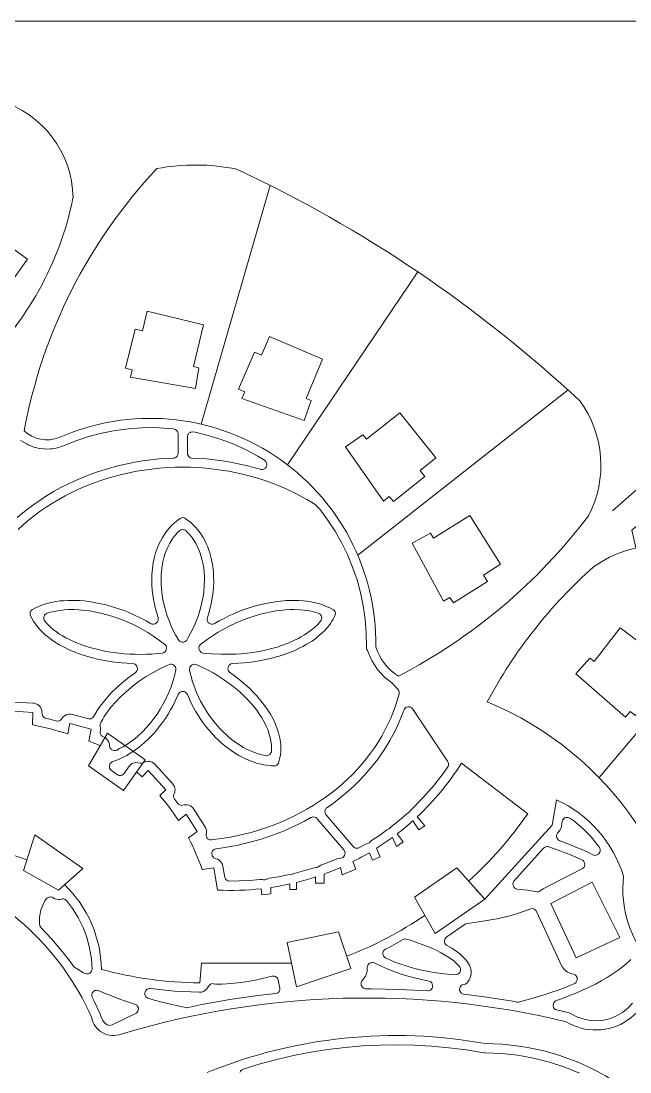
# Model space of a CAD drawing. Header units: inches. Extents: x 36 to 78.3, y 17.3 to 55.9.
# Drawn here: x 49.24 to 63.67, y 30.96 to 55.9 of the extents above; entities that cross this region are included whole.
import ezdxf

# ---------------------------------------------------------------- set-up
doc = ezdxf.new("R2010")
doc.units = ezdxf.units.IN
doc.layers.add('01_ORIGINAL_PLAN', color=7, linetype='CONTINUOUS', lineweight=20)
doc.layers.add('02_CONCEPT_CLOSED_AREAS', color=7, linetype='CONTINUOUS', lineweight=15)

msp = doc.modelspace()

# ---------------------------------------------------------------- linework, layer by layer
at = {"layer": '01_ORIGINAL_PLAN'}
msp.add_line((36.248, 55.9), (71.442, 55.9), dxfattribs=at)
for points in [[(55.143, 52), (53.51, 46.333)], [(63.257, 44.272), (68.329, 48.719), (68.329, 49.231), (68.73, 49.6), (69.33, 49.6), (71.442, 51.512), (71.442, 50.696), (69.711, 49.177), (69.725, 48.651), (69.304, 48.218), (68.761, 48.218), (63.72, 43.82), (63.817, 43.397)], [(55.552, 45.371), (58.647, 49.945)], [(62.206, 47.145), (57.223, 43.22)], [(66.604, 42.276), (62.941, 37.945)], [(49.053, 39.272), (49.062, 39.519), (49.515, 39.492), (49.513, 39.194)], [(50.35, 38.981), (50.396, 39.232), (50.902, 39.093), (50.842, 38.811)], [(51.286, 38.996), (52.178, 38.364), (51.665, 37.64), (50.837, 38.227), (51.286, 38.996)], [(52.249, 38.111), (52.108, 37.96)], [(52.249, 38.111), (52.668, 37.654), (52.525, 37.523)], [(52.968, 36.924), (53.149, 37.079), (53.413, 36.661), (53.207, 36.514)], [(58.528, 36.918), (58.67, 36.704), (58.814, 36.799), (58.632, 37.014)], [(49.567, 36.583), (50.703, 35.787), (50.129, 35.27), (49.295, 35.742), (49.567, 36.583)], [(58.043, 36.524), (58.141, 36.305), (58.295, 36.419), (58.155, 36.608)], [(57.496, 36.162), (57.572, 35.985), (57.754, 36.063), (57.668, 36.267)], [(56.812, 35.811), (56.853, 35.634), (57.179, 35.773), (57.105, 35.949)], [(53.805, 35.806), (53.533, 35.759)], [(53.805, 35.806), (53.805, 35.806)], [(58.564, 35.106), (59.058, 34.241), (60.235, 35.059), (59.57, 35.799), (58.564, 35.106)], [(55.61, 35.419), (55.608, 35.288), (55.771, 35.288), (55.771, 35.457)], [(56.221, 35.586), (56.221, 35.439), (56.423, 35.439), (56.423, 35.655)], [(54.929, 35.306), (54.944, 35.165), (55.16, 35.189), (55.16, 35.336)], [(53.515, 33.54), (53.473, 33.07)], [(53.515, 33.54), (55.65, 33.54)]]:
    msp.add_lwpolyline(points, dxfattribs=at)
for points in [[(48.804, 49.422), (49.389, 50.246), (48.277, 51.045), (47.995, 50.654), (47.85, 50.758), (47.292, 49.982), (47.421, 49.889), (47.319, 49.747), (48.648, 48.921), (48.911, 49.345)], [(53.327, 47.704), (53.561, 48.687), (52.231, 49.012), (52.116, 48.544), (51.942, 48.586), (51.715, 47.658), (51.87, 47.62), (51.829, 47.45), (53.37, 47.181), (53.455, 47.672)], [(55.995, 46.944), (56.387, 47.876), (55.128, 48.415), (54.938, 47.972), (54.774, 48.042), (54.397, 47.164), (54.544, 47.101), (54.475, 46.94), (55.951, 46.422), (56.116, 46.892)], [(57.426, 45.973), (58.218, 46.601), (59.075, 45.534), (58.699, 45.232), (58.811, 45.092), (58.066, 44.493), (57.966, 44.618), (57.83, 44.508), (56.934, 45.791), (57.343, 46.076)], [(59.019, 43.63), (59.878, 44.165), (60.608, 43.006), (60.2, 42.749), (60.296, 42.598), (59.487, 42.088), (59.402, 42.222), (59.254, 42.129), (58.511, 43.505), (58.949, 43.742)], [(62.827, 40.702), (63.445, 41.502), (64.534, 40.672), (64.241, 40.288), (64.384, 40.18), (63.804, 39.42), (63.677, 39.516), (63.571, 39.377), (62.394, 40.407), (62.722, 40.782)], [(61.796, 34.957), (62.78, 35.461), (63.435, 34.152), (62.399, 33.663)], [(55.549, 34.034), (56.763, 34.283), (57.058, 33.412), (55.766, 32.976)]]:
    msp.add_lwpolyline(points, close=True, dxfattribs=at)
for points in [[(50.14, 46.014, -0.546754), (57.65, 41.045, 0.171391), (58.184, 40.351, 0.171391)], [(60.29, 39.74, -0.089338), (62.813, 42.944, -0.322066), (66.051, 42.944, -0.030946), (69.111, 38.833, -0.044664), (70.78, 33.554, -0.301674), (68.967, 31.144, -0.082145), (65.591, 31.078)], [(60.29, 39.74, -0.300089), (65.18, 32.538)], [(59.849, 35.488, 0.057164), (61.253, 37.088), (59.681, 38.289, -0.064319), (58.632, 37.014, -0.064319)], [(45.692, 38.109, 0.060935), (47.109, 35.956, -0.206423), (49.375, 35.99)], [(59.998, 35.322), (60.235, 35.059), (61.831, 36.816), (61.933, 37.418, -0.214593), (63.522, 35.602, 0.212382), (64.188, 33.517, -0.642649), (62.166, 32.15, 0.132984), (51.615, 31.858, -0.471407), (50.913, 32.245)], [(58.528, 36.918, -0.018836), (58.155, 36.608, -0.018836)], [(58.043, 36.524, -0.017658), (57.668, 36.267, -0.017658)], [(57.496, 36.162, -0.017305), (57.105, 35.949, -0.017305)], [(54.929, 35.306, -0.040089), (53.897, 35.276), (53.805, 35.806)], [(56.812, 35.811, -0.016254), (56.423, 35.655, -0.016254)], [(56.221, 35.586, -0.018166), (55.771, 35.457, -0.018166)], [(50.274, 35.4, -0.198705), (51.143, 33.392, 0.063223), (53.473, 33.07)], [(55.61, 35.419, -0.017778), (55.16, 35.336, -0.017778)], [(56.959, 33.703, 0.056142), (58.811, 34.673)], [(53.65, 30.945, -0.14301), (60.243, 31.63, -0.286424), (65.36, 28.431), (66.481, 23.89, -0.272091), (64.9, 18.954), (63.661, 17.533)]]:
    msp.add_lwpolyline(points, format="xyb", dxfattribs=at)
for centre, radius, start, end in [((48.026, 51.672), 2.444, 0.7167, 73.3418), ((61.436, 43.951), 12.326, 136.7478, 169.6154), ((53.373, 47.535), 4.948, 78.6004, 100.6499), ((40.939, 23.771), 31.601, 47.0054, 64.8874), ((43.034, 53.196), 7.583, 313.0815, 348.6437), ((60.387, 45.356), 2.599, 332.6099, 36.0186), ((49.852, 46.755), 0.794, 227.0981, 291.2465), ((51.961, 52.291), 13.465, 297.5281, 322.8549), ((47.898, 31.093), 8.26, 72.7279, 78.7214), ((47.898, 31.093), 8.26, 67.0855, 69.118), ((48.363, 33.974), 5.47, 46.7825, 48.644), ((48.363, 33.974), 5.47, 32.6388, 40.4465), ((48.363, 33.974), 5.47, 19.0436, 27.6609), ((44.996, 29.643), 6.464, 23.734, 72.5429)]:
    msp.add_arc(centre, radius, start, end, dxfattribs=at)
at = {"layer": '02_CONCEPT_CLOSED_AREAS'}
for points in [[(49.228, 45.943), (49.258, 45.932), (49.383, 45.856), (49.41, 45.842), (49.512, 45.8), (49.541, 45.79), (49.647, 45.762), (49.677, 45.756), (49.786, 45.743), (49.816, 45.742), (49.927, 45.744), (49.957, 45.746), (50.067, 45.764), (50.097, 45.771), (50.205, 45.804), (50.535, 45.937), (50.843, 46.039), (51.154, 46.121), (51.468, 46.183), (51.785, 46.225), (52.095, 46.247), (52.413, 46.25), (52.73, 46.233), (52.855, 46.219), (52.87, 46.216), (52.9, 46.204), (52.925, 46.185), (52.944, 46.16), (52.957, 46.131), (52.961, 46.1), (52.96, 45.631), (52.952, 45.602), (52.937, 45.575), (52.916, 45.553), (52.89, 45.537), (52.861, 45.528), (52.846, 45.527), (52.689, 45.52), (52.503, 45.506), (52.313, 45.486), (52.125, 45.461), (51.936, 45.43), (51.751, 45.393), (51.566, 45.351), (51.387, 45.305), (51.208, 45.252), (51.03, 45.194), (50.854, 45.131), (50.678, 45.061), (50.512, 44.989), (50.346, 44.911), (50.183, 44.827), (50.022, 44.739), (49.866, 44.646), (49.711, 44.547), (49.562, 44.444), (49.419, 44.338), (49.281, 44.229), (49.146, 44.114)], [(49.167, 43.836), (49.292, 43.95), (49.418, 44.057), (49.555, 44.166), (49.693, 44.268), (49.832, 44.363), (49.982, 44.459), (50.132, 44.548), (50.285, 44.633), (50.443, 44.713), (50.6, 44.787), (50.766, 44.859), (50.933, 44.925), (51.102, 44.986), (51.273, 45.042), (51.443, 45.092), (51.622, 45.138), (51.799, 45.178), (51.975, 45.213), (52.159, 45.243), (52.34, 45.268), (52.519, 45.286), (52.705, 45.3), (52.889, 45.308), (53.069, 45.311), (53.253, 45.308), (53.436, 45.3), (53.619, 45.287), (53.805, 45.267), (53.986, 45.243), (54.163, 45.214), (54.342, 45.178), (54.519, 45.138), (54.698, 45.092), (54.872, 45.041), (55.043, 44.985), (55.212, 44.924), (55.375, 44.859), (55.538, 44.789), (55.702, 44.711), (55.856, 44.633), (56.01, 44.548), (56.163, 44.457), (56.22, 44.421), (56.246, 44.397), (56.318, 44.312), (56.504, 44.063), (56.682, 43.791), (56.835, 43.521), (56.975, 43.236), (57.1, 42.935), (57.203, 42.634), (57.286, 42.334), (57.352, 42.02), (57.398, 41.701), (57.424, 41.379), (57.432, 41.021), (57.438, 40.988), (57.448, 40.96), (57.535, 40.754), (57.553, 40.721), (57.673, 40.534), (57.695, 40.504), (57.858, 40.327), (58.029, 40.193), (58.17, 40.045), (58.188, 40.02), (58.195, 40.006), (58.202, 39.977), (58.203, 39.961), (58.199, 39.931), (58.162, 39.796), (58.115, 39.647), (58.062, 39.499), (58.002, 39.353), (57.937, 39.209), (57.866, 39.066), (57.789, 38.926), (57.706, 38.788), (57.617, 38.653), (57.523, 38.52), (57.424, 38.39), (57.319, 38.263), (57.209, 38.139), (57.094, 38.018), (56.977, 37.904), (56.853, 37.79), (56.724, 37.68), (56.59, 37.574), (56.452, 37.472), (56.309, 37.374), (56.163, 37.281), (56.013, 37.191), (55.859, 37.106), (55.702, 37.026), (55.542, 36.95), (55.379, 36.88), (55.212, 36.814), (55.04, 36.751), (54.869, 36.696), (54.695, 36.645), (54.519, 36.599), (54.342, 36.559), (54.163, 36.524), (53.986, 36.495), (53.757, 36.465), (53.741, 36.465), (53.71, 36.47), (53.68, 36.483), (53.668, 36.493), (53.646, 36.516), (53.631, 36.545), (53.627, 36.56), (53.625, 36.592), (53.631, 36.63), (53.633, 36.675), (53.626, 36.718), (53.61, 36.76), (53.322, 37.215), (53.294, 37.245), (53.274, 37.26), (53.252, 37.273), (53.214, 37.289), (53.174, 37.297), (53.149, 37.299), (53.104, 37.294), (53.073, 37.286), (53.043, 37.285), (53.028, 37.287), (52.999, 37.296), (52.974, 37.313), (52.963, 37.323), (52.879, 37.433), (52.863, 37.462), (52.858, 37.477), (52.854, 37.51), (52.856, 37.526), (52.86, 37.542), (52.882, 37.601), (52.886, 37.626), (52.888, 37.666), (52.885, 37.687), (52.875, 37.729), (52.856, 37.768), (52.83, 37.802), (52.412, 38.259), (52.38, 38.288), (52.343, 38.31), (52.301, 38.325), (52.261, 38.33), (52.24, 38.331), (52.198, 38.325), (52.177, 38.319), (52.124, 38.293), (52.093, 38.285), (52.061, 38.286), (52.006, 38.298), (51.962, 38.3), (51.92, 38.293), (51.881, 38.279), (51.864, 38.276), (51.811, 38.224), (51.672, 38.032), (51.661, 38.022), (51.634, 38.005), (51.604, 37.996), (51.573, 37.994), (51.557, 37.997), (51.528, 38.008), (51.383, 38.11), (51.371, 38.119), (51.351, 38.143), (51.338, 38.171), (51.332, 38.201), (51.335, 38.232), (51.345, 38.261), (51.362, 38.287), (51.373, 38.298), (51.399, 38.315), (51.546, 38.374), (51.613, 38.404), (51.727, 38.462), (51.754, 38.469), (51.774, 38.489), (51.924, 38.587), (52.043, 38.674), (52.158, 38.77), (52.268, 38.873), (52.399, 39.01), (52.475, 39.1), (52.57, 39.222), (52.66, 39.349), (52.724, 39.449), (52.785, 39.553), (52.841, 39.658), (52.91, 39.801), (52.959, 39.915), (52.975, 39.943), (52.997, 39.965), (53.01, 39.974), (53.039, 39.986), (53.071, 39.99), (53.102, 39.986), (53.117, 39.981), (53.144, 39.965), (53.167, 39.942), (53.182, 39.915), (53.231, 39.802), (53.282, 39.695), (53.376, 39.519), (53.418, 39.45), (53.481, 39.35), (53.549, 39.253), (53.619, 39.16), (53.742, 39.012), (53.847, 38.899), (53.901, 38.846), (53.983, 38.77), (54.099, 38.674), (54.187, 38.608), (54.248, 38.565), (54.339, 38.507), (54.403, 38.47), (54.496, 38.42), (54.562, 38.388), (54.658, 38.347), (54.724, 38.323), (54.824, 38.29), (54.893, 38.271), (54.993, 38.249), (55.064, 38.237), (55.165, 38.226), (55.236, 38.222), (55.267, 38.225), (55.299, 38.24), (55.327, 38.264), (55.341, 38.289), (55.361, 38.355), (55.376, 38.418), (55.386, 38.48), (55.395, 38.569), (55.397, 38.634), (55.394, 38.727), (55.388, 38.79), (55.374, 38.881), (55.343, 39.01), (55.314, 39.102), (55.29, 39.166), (55.264, 39.229), (55.221, 39.321), (55.153, 39.446), (55.076, 39.568), (54.99, 39.689), (54.895, 39.808), (54.818, 39.895), (54.737, 39.981), (54.651, 40.066), (54.562, 40.148), (54.401, 40.282), (54.301, 40.358), (54.183, 40.443), (54.163, 40.467), (54.15, 40.496), (54.144, 40.527), (54.145, 40.542), (54.151, 40.573), (54.166, 40.601), (54.187, 40.624), (54.214, 40.641), (54.244, 40.65), (54.39, 40.659), (54.524, 40.669), (54.746, 40.695), (54.876, 40.716), (55.003, 40.74), (55.211, 40.788), (55.409, 40.845), (55.563, 40.897), (55.711, 40.956), (55.849, 41.02), (55.918, 41.055), (56.014, 41.108), (56.138, 41.186), (56.223, 41.246), (56.277, 41.289), (56.38, 41.379), (56.429, 41.427), (56.493, 41.498), (56.534, 41.549), (56.572, 41.6), (56.607, 41.654), (56.639, 41.708), (56.668, 41.766), (56.686, 41.81), (56.69, 41.846), (56.683, 41.876), (56.677, 41.889), (56.664, 41.908), (56.642, 41.928), (56.574, 41.966), (56.482, 42.008), (56.387, 42.044), (56.289, 42.075), (56.219, 42.093), (56.115, 42.115), (56.01, 42.131), (55.936, 42.14), (55.827, 42.148), (55.75, 42.151), (55.637, 42.151), (55.521, 42.146), (55.327, 42.127), (55.167, 42.103), (54.967, 42.062), (54.766, 42.009), (54.645, 41.971), (54.525, 41.93), (54.405, 41.884), (54.286, 41.834), (54.167, 41.78), (54.051, 41.723), (53.935, 41.662), (53.817, 41.595), (53.787, 41.587), (53.757, 41.586), (53.727, 41.593), (53.7, 41.608), (53.678, 41.629), (53.661, 41.654), (53.652, 41.683), (53.65, 41.714), (53.656, 41.744), (53.694, 41.867), (53.724, 41.98), (53.742, 42.058), (53.764, 42.17), (53.776, 42.247), (53.791, 42.359), (53.8, 42.471), (53.805, 42.581), (53.804, 42.728), (53.8, 42.8), (53.791, 42.905), (53.77, 43.045), (53.741, 43.181), (53.714, 43.278), (53.692, 43.344), (53.657, 43.436), (53.63, 43.497), (53.6, 43.559), (53.554, 43.643), (53.481, 43.755), (53.423, 43.83), (53.379, 43.882), (53.312, 43.95), (53.262, 43.996), (53.188, 44.056), (53.132, 44.096), (53.103, 44.11), (53.067, 44.114), (53.038, 44.11), (53.01, 44.096), (52.954, 44.056), (52.877, 43.994), (52.808, 43.929), (52.762, 43.88), (52.7, 43.807), (52.659, 43.753), (52.588, 43.643), (52.541, 43.559), (52.512, 43.498), (52.473, 43.408), (52.449, 43.343), (52.428, 43.278), (52.401, 43.182), (52.371, 43.044), (52.351, 42.905), (52.339, 42.763), (52.336, 42.691), (52.336, 42.583), (52.339, 42.508), (52.347, 42.396), (52.36, 42.284), (52.377, 42.171), (52.399, 42.058), (52.417, 41.981), (52.447, 41.867), (52.485, 41.744), (52.491, 41.714), (52.49, 41.683), (52.486, 41.669), (52.473, 41.641), (52.453, 41.618), (52.428, 41.6), (52.414, 41.593), (52.385, 41.586), (52.354, 41.587), (52.325, 41.595), (52.207, 41.661), (52.092, 41.722), (51.895, 41.817), (51.776, 41.868), (51.657, 41.915), (51.455, 41.985), (51.255, 42.042), (51.093, 42.08), (50.895, 42.116), (50.736, 42.136), (50.621, 42.146), (50.542, 42.15), (50.43, 42.151), (50.353, 42.15), (50.243, 42.143), (50.168, 42.136), (50.063, 42.121), (49.992, 42.108), (49.889, 42.085), (49.82, 42.065), (49.724, 42.033), (49.658, 42.007), (49.568, 41.966), (49.507, 41.933), (49.482, 41.914), (49.461, 41.883), (49.454, 41.861), (49.452, 41.846), (49.455, 41.81), (49.473, 41.767), (49.501, 41.711), (49.535, 41.653), (49.587, 41.576), (49.628, 41.523), (49.692, 41.449), (49.76, 41.38), (49.811, 41.333), (49.863, 41.289), (49.945, 41.227), (50.004, 41.185), (50.096, 41.127), (50.159, 41.09), (50.256, 41.038), (50.396, 40.972), (50.578, 40.898), (50.731, 40.845), (50.93, 40.788), (51.054, 40.758), (51.18, 40.732), (51.396, 40.695), (51.617, 40.669), (51.751, 40.659), (51.898, 40.65), (51.913, 40.647), (51.942, 40.633), (51.966, 40.613), (51.984, 40.587), (51.994, 40.558), (51.997, 40.527), (51.995, 40.511), (51.986, 40.481), (51.969, 40.455), (51.946, 40.434), (51.773, 40.307), (51.643, 40.202), (51.491, 40.066), (51.377, 39.952), (51.247, 39.808), (51.151, 39.688), (51.107, 39.628), (51.046, 39.538), (50.954, 39.386), (50.931, 39.363), (50.904, 39.347), (50.889, 39.342), (50.873, 39.339), (50.841, 39.339), (50.454, 39.444), (50.412, 39.451), (50.369, 39.45), (50.327, 39.441), (50.304, 39.432), (50.27, 39.412), (50.237, 39.384), (50.188, 39.321), (50.164, 39.301), (50.149, 39.294), (50.119, 39.286), (50.103, 39.285), (50.072, 39.289), (49.827, 39.351), (49.811, 39.356), (49.783, 39.371), (49.76, 39.393), (49.744, 39.421), (49.736, 39.452), (49.734, 39.513), (49.731, 39.535), (49.718, 39.577), (49.696, 39.616), (49.668, 39.65), (49.633, 39.677), (49.59, 39.698), (49.55, 39.709), (49.528, 39.711), (49.075, 39.738)], [(63.736, 32.591), (63.627, 32.474), (63.499, 32.372), (63.359, 32.29), (63.21, 32.229), (63.056, 32.191), (62.899, 32.175), (62.741, 32.181), (62.585, 32.21), (62.434, 32.261), (62.266, 32.345), (62.232, 32.359), (61.931, 32.429), (61.904, 32.443), (61.881, 32.464), (61.864, 32.49), (61.854, 32.519), (61.852, 32.55), (61.858, 32.58), (61.872, 32.608), (61.882, 32.62), (61.905, 32.641), (61.932, 32.655), (62.049, 32.696), (62.225, 32.762), (62.39, 32.828), (62.551, 32.898), (62.71, 32.972), (62.855, 33.045), (62.994, 33.12), (63.132, 33.2), (63.255, 33.278), (63.373, 33.359), (63.487, 33.445), (63.586, 33.527), (63.672, 33.605), (63.699, 33.624)], [(54.425, 30.943), (54.438, 30.973), (54.447, 30.986), (54.471, 31.009), (54.501, 31.023), (54.906, 31.149), (55.3, 31.255), (55.701, 31.347), (56.109, 31.427), (56.514, 31.491), (56.922, 31.54), (57.331, 31.576), (57.738, 31.596), (58.149, 31.602), (58.56, 31.594), (58.971, 31.571), (59.382, 31.534), (59.792, 31.481), (60.207, 31.413), (60.235, 31.41), (60.637, 31.396), (61.013, 31.355), (61.391, 31.287), (61.769, 31.192), (62.13, 31.073), (62.481, 30.93)]]:
    msp.add_lwpolyline(points, dxfattribs=at)
for points in [[(53.28, 45.528), (53.251, 45.537), (53.238, 45.544), (53.214, 45.564), (53.196, 45.588), (53.185, 45.616), (53.181, 45.647), (53.181, 46.029), (53.185, 46.061), (53.19, 46.076), (53.198, 46.091), (53.218, 46.116), (53.244, 46.135), (53.258, 46.142), (53.274, 46.146), (53.306, 46.149), (53.366, 46.139), (53.675, 46.064), (53.98, 45.969), (54.279, 45.855), (54.572, 45.721), (54.851, 45.573), (55.009, 45.476), (55.022, 45.466), (55.043, 45.444), (55.058, 45.416), (55.065, 45.386), (55.065, 45.355), (55.061, 45.339), (55.048, 45.311), (55.029, 45.286), (55.017, 45.276), (54.989, 45.261), (54.974, 45.257), (54.943, 45.253), (54.928, 45.255), (54.754, 45.305), (54.572, 45.352), (54.388, 45.394), (54.202, 45.43), (54.016, 45.461), (53.827, 45.486), (53.638, 45.506), (53.452, 45.52)], [(53.165, 41.205), (53.155, 41.193), (53.13, 41.175), (53.116, 41.168), (53.086, 41.16), (53.055, 41.16), (53.025, 41.168), (53.012, 41.175), (52.987, 41.193), (52.968, 41.217), (52.901, 41.335), (52.848, 41.437), (52.8, 41.541), (52.755, 41.647), (52.703, 41.786), (52.669, 41.894), (52.631, 42.034), (52.601, 42.173), (52.583, 42.279), (52.566, 42.418), (52.557, 42.554), (52.556, 42.654), (52.559, 42.753), (52.566, 42.85), (52.582, 42.974), (52.6, 43.068), (52.622, 43.157), (52.648, 43.243), (52.678, 43.327), (52.723, 43.431), (52.764, 43.509), (52.822, 43.602), (52.871, 43.669), (52.943, 43.752), (53, 43.808), (53.027, 43.822), (53.041, 43.827), (53.071, 43.831), (53.101, 43.827), (53.115, 43.822), (53.141, 43.808), (53.179, 43.772), (53.235, 43.712), (53.287, 43.647), (53.335, 43.579), (53.379, 43.507), (53.429, 43.407), (53.454, 43.352), (53.485, 43.27), (53.512, 43.184), (53.535, 43.096), (53.554, 43.005), (53.568, 42.912), (53.578, 42.816), (53.584, 42.718), (53.586, 42.619), (53.583, 42.52), (53.568, 42.347), (53.553, 42.243), (53.534, 42.14), (53.492, 41.963), (53.461, 41.857), (53.426, 41.753), (53.357, 41.576), (53.31, 41.472), (53.259, 41.369), (53.203, 41.267)], [(49.794, 41.669), (49.786, 41.683), (49.777, 41.713), (49.776, 41.744), (49.778, 41.759), (49.783, 41.774), (49.797, 41.802), (49.807, 41.814), (49.831, 41.834), (49.86, 41.847), (49.972, 41.879), (50.065, 41.898), (50.16, 41.913), (50.259, 41.924), (50.362, 41.93), (50.499, 41.931), (50.607, 41.926), (50.75, 41.913), (50.862, 41.899), (51.01, 41.873), (51.124, 41.848), (51.274, 41.809), (51.388, 41.775), (51.504, 41.736), (51.617, 41.694), (51.767, 41.633), (51.879, 41.582), (51.992, 41.527), (52.102, 41.468), (52.246, 41.385), (52.385, 41.296), (52.522, 41.201), (52.64, 41.111), (52.662, 41.088), (52.677, 41.061), (52.685, 41.031), (52.686, 41.015), (52.681, 40.984), (52.669, 40.955), (52.649, 40.931), (52.624, 40.912), (52.595, 40.9), (52.471, 40.887), (52.338, 40.877), (52.205, 40.871), (52.071, 40.869), (51.94, 40.87), (51.81, 40.875), (51.681, 40.884), (51.553, 40.897), (51.427, 40.913), (51.304, 40.932), (51.183, 40.955), (51.063, 40.982), (50.871, 41.032), (50.762, 41.066), (50.655, 41.104), (50.484, 41.173), (50.389, 41.218), (50.297, 41.265), (50.21, 41.315), (50.153, 41.351), (50.076, 41.404), (50.002, 41.46), (49.935, 41.518), (49.891, 41.56), (49.834, 41.619)], [(53.547, 40.9), (53.517, 40.912), (53.504, 40.92), (53.482, 40.942), (53.473, 40.955), (53.46, 40.984), (53.456, 41.015), (53.456, 41.031), (53.464, 41.061), (53.479, 41.088), (53.501, 41.111), (53.653, 41.225), (53.79, 41.318), (53.897, 41.386), (54.041, 41.469), (54.188, 41.546), (54.336, 41.616), (54.486, 41.679), (54.638, 41.736), (54.79, 41.786), (54.904, 41.819), (55.019, 41.848), (55.168, 41.88), (55.279, 41.899), (55.391, 41.913), (55.5, 41.924), (55.607, 41.93), (55.712, 41.931), (55.847, 41.926), (55.949, 41.917), (56.075, 41.899), (56.169, 41.879), (56.282, 41.847), (56.31, 41.834), (56.334, 41.814), (56.344, 41.802), (56.359, 41.774), (56.366, 41.744), (56.364, 41.713), (56.355, 41.683), (56.339, 41.656), (56.271, 41.58), (56.207, 41.518), (56.117, 41.442), (56.04, 41.386), (55.959, 41.332), (55.875, 41.282), (55.814, 41.249), (55.721, 41.202), (55.623, 41.158), (55.521, 41.117), (55.415, 41.079), (55.307, 41.043), (55.117, 40.991), (54.999, 40.964), (54.88, 40.94), (54.672, 40.907), (54.461, 40.884), (54.332, 40.875), (54.202, 40.87), (53.982, 40.87), (53.759, 40.88), (53.627, 40.891)], [(51.111, 39.167), (51.112, 39.202), (51.117, 39.218), (51.132, 39.252), (51.178, 39.334), (51.212, 39.391), (51.267, 39.474), (51.37, 39.612), (51.485, 39.746), (51.588, 39.854), (51.726, 39.983), (51.846, 40.085), (51.94, 40.158), (52.037, 40.229), (52.208, 40.343), (52.389, 40.45), (52.579, 40.549), (52.736, 40.623), (52.772, 40.634), (52.803, 40.635), (52.833, 40.627), (52.86, 40.613), (52.883, 40.592), (52.899, 40.566), (52.905, 40.551), (52.91, 40.521), (52.91, 40.505), (52.884, 40.389), (52.844, 40.245), (52.796, 40.102), (52.741, 39.962), (52.679, 39.826), (52.61, 39.692), (52.537, 39.566), (52.477, 39.472), (52.394, 39.353), (52.305, 39.24), (52.212, 39.132), (52.114, 39.03), (52.012, 38.935), (51.932, 38.868), (51.826, 38.787), (51.744, 38.73), (51.66, 38.678), (51.575, 38.631), (51.505, 38.596), (51.474, 38.587), (51.443, 38.585), (51.412, 38.592), (51.384, 38.607), (51.372, 38.617), (51.352, 38.642), (51.344, 38.656), (51.335, 38.686), (51.331, 38.74), (51.326, 38.761), (51.31, 38.802), (51.286, 38.839), (51.255, 38.871), (51.237, 38.884), (51.161, 38.925), (51.14, 38.946), (51.124, 38.971), (51.119, 38.985), (51.114, 39.015), (51.122, 39.092), (51.121, 39.114)], [(53.232, 40.505), (53.232, 40.521), (53.237, 40.551), (53.242, 40.566), (53.259, 40.592), (53.281, 40.613), (53.309, 40.627), (53.339, 40.635), (53.354, 40.635), (53.385, 40.631), (53.406, 40.623), (53.524, 40.568), (53.641, 40.51), (53.789, 40.43), (53.898, 40.365), (54.037, 40.275), (54.17, 40.181), (54.295, 40.085), (54.415, 39.984), (54.526, 39.88), (54.63, 39.774), (54.703, 39.693), (54.771, 39.612), (54.835, 39.529), (54.894, 39.445), (54.947, 39.361), (55.009, 39.252), (55.051, 39.167), (55.086, 39.084), (55.116, 39.002), (55.146, 38.896), (55.162, 38.814), (55.175, 38.712), (55.177, 38.632), (55.173, 38.559), (55.163, 38.53), (55.155, 38.516), (55.134, 38.493), (55.108, 38.476), (55.079, 38.466), (55.063, 38.464), (55.032, 38.466), (54.947, 38.485), (54.859, 38.509), (54.769, 38.541), (54.681, 38.576), (54.568, 38.63), (54.509, 38.662), (54.425, 38.712), (54.342, 38.767), (54.261, 38.827), (54.183, 38.889), (54.105, 38.957), (54.029, 39.029), (53.955, 39.104), (53.884, 39.184), (53.815, 39.266), (53.705, 39.412), (53.644, 39.503), (53.586, 39.596), (53.496, 39.758), (53.447, 39.858), (53.401, 39.961), (53.333, 40.136), (53.298, 40.244), (53.276, 40.318), (53.248, 40.426)], [(56.463, 37.071), (56.45, 37.099), (56.446, 37.114), (56.444, 37.145), (56.45, 37.175), (56.456, 37.189), (56.473, 37.215), (56.496, 37.236), (56.579, 37.293), (56.721, 37.398), (56.86, 37.508), (56.996, 37.623), (57.125, 37.741), (57.251, 37.864), (57.372, 37.991), (57.487, 38.12), (57.597, 38.254), (57.701, 38.39), (57.802, 38.532), (57.894, 38.675), (57.982, 38.821), (58.062, 38.967), (58.138, 39.119), (58.206, 39.271), (58.267, 39.421), (58.312, 39.545), (58.327, 39.574), (58.337, 39.586), (58.361, 39.606), (58.375, 39.614), (58.405, 39.623), (58.437, 39.624), (58.453, 39.621), (58.468, 39.617), (58.496, 39.602), (58.508, 39.591), (58.528, 39.566), (59.351, 38.334), (59.359, 38.32), (59.371, 38.29), (59.373, 38.273), (59.372, 38.241), (59.361, 38.21), (59.353, 38.196), (59.269, 38.071), (59.03, 37.761), (58.767, 37.46), (58.477, 37.17), (58.441, 37.127), (58.383, 37.083), (58.203, 36.928), (58.019, 36.781), (57.978, 36.741), (57.964, 36.73), (57.914, 36.702), (57.733, 36.573), (57.548, 36.452), (57.531, 36.439), (57.489, 36.399), (57.475, 36.389), (57.461, 36.381), (57.406, 36.362), (57.263, 36.282), (57.233, 36.27), (57.2, 36.267), (57.168, 36.273), (57.138, 36.287), (57.114, 36.309)], [(53.84, 36.025), (53.812, 36.04), (53.789, 36.061), (53.772, 36.088), (53.766, 36.103), (53.761, 36.135), (53.765, 36.166), (53.777, 36.196), (53.796, 36.221), (53.807, 36.232), (53.835, 36.248), (53.865, 36.256), (54.018, 36.277), (54.205, 36.308), (54.388, 36.344), (54.571, 36.385), (54.757, 36.434), (54.934, 36.486), (55.111, 36.543), (55.29, 36.608), (55.462, 36.676), (55.63, 36.749), (55.8, 36.829), (55.96, 36.91), (56.112, 36.994), (56.127, 37.001), (56.159, 37.009), (56.192, 37.007), (56.223, 36.997), (56.25, 36.979), (56.261, 36.967), (56.893, 36.229), (56.91, 36.202), (56.916, 36.187), (56.921, 36.156), (56.918, 36.124), (56.907, 36.095), (56.889, 36.069), (56.864, 36.049), (56.85, 36.041), (56.819, 36.032), (56.766, 36.026), (56.725, 36.013), (56.536, 35.934), (56.346, 35.862), (56.306, 35.842), (56.277, 35.822), (56.249, 35.81), (56.233, 35.807), (56.197, 35.804), (56.154, 35.795), (55.935, 35.728), (55.716, 35.67), (55.643, 35.642), (55.565, 35.634), (55.345, 35.59), (55.126, 35.554), (55.083, 35.542), (55.048, 35.527), (55.019, 35.519), (54.989, 35.519), (54.951, 35.525), (54.909, 35.526), (54.658, 35.503), (54.409, 35.49), (54.171, 35.489), (54.141, 35.496), (54.114, 35.511), (54.102, 35.521), (54.083, 35.545), (54.07, 35.573), (54.022, 35.844), (54.011, 35.883), (54.002, 35.905), (53.991, 35.924), (53.966, 35.956), (53.932, 35.986), (53.894, 36.007)], [(62, 36.448), (61.974, 36.466), (61.953, 36.49), (61.945, 36.504), (61.936, 36.534), (61.934, 36.565), (61.936, 36.581), (61.941, 36.596), (61.955, 36.624), (62.007, 36.684), (62.02, 36.704), (62.037, 36.739), (62.048, 36.779), (62.069, 36.899), (62.078, 36.93), (62.095, 36.957), (62.106, 36.968), (62.132, 36.986), (62.162, 36.997), (62.178, 36.999), (62.21, 36.997), (62.225, 36.993), (62.253, 36.979), (62.343, 36.919), (62.553, 36.744), (62.752, 36.54), (62.929, 36.316), (62.951, 36.282), (62.959, 36.268), (62.968, 36.238), (62.97, 36.223), (62.967, 36.192), (62.962, 36.177), (62.948, 36.149), (62.927, 36.126), (62.915, 36.117), (62.901, 36.109), (62.872, 36.1), (62.841, 36.098), (62.825, 36.1), (62.796, 36.11), (62.707, 36.155), (62.554, 36.226), (62.392, 36.296), (62.222, 36.365)], [(60.993, 35.3), (60.964, 35.311), (60.939, 35.329), (60.919, 35.353), (60.906, 35.381), (60.902, 35.397), (60.901, 35.428), (60.907, 35.458), (60.922, 35.486), (61.628, 36.266), (61.652, 36.286), (61.679, 36.299), (61.709, 36.305), (61.725, 36.305), (61.755, 36.299), (61.974, 36.223), (62.142, 36.16), (62.305, 36.094), (62.461, 36.026), (62.549, 35.984), (62.562, 35.975), (62.583, 35.952), (62.598, 35.924), (62.604, 35.893), (62.605, 35.878), (62.599, 35.847), (62.586, 35.818), (62.576, 35.806), (62.553, 35.785), (61.618, 35.304), (61.577, 35.28), (61.537, 35.251), (61.524, 35.244), (61.496, 35.235), (61.467, 35.234), (61.251, 35.269)], [(49.706, 34.386), (49.698, 34.399), (49.686, 34.426), (49.676, 34.491), (49.673, 34.557), (49.676, 34.635), (49.687, 34.713), (49.71, 34.802), (49.737, 34.88), (49.773, 34.959), (49.813, 35.03), (49.841, 35.071), (49.865, 35.092), (49.895, 35.106), (49.911, 35.11), (49.943, 35.111), (49.975, 35.103), (50.04, 35.069), (50.08, 35.056), (50.122, 35.05), (50.143, 35.051), (50.164, 35.053), (50.209, 35.064), (50.241, 35.065), (50.257, 35.062), (50.287, 35.05), (50.313, 35.03), (50.459, 34.84), (50.595, 34.621), (50.708, 34.39), (50.794, 34.16), (50.864, 33.899), (50.906, 33.643), (50.921, 33.395), (50.919, 33.379), (50.909, 33.349), (50.891, 33.323), (50.867, 33.302), (50.838, 33.289), (50.806, 33.283), (50.79, 33.284), (50.759, 33.291), (50.715, 33.314), (50.592, 33.386), (50.492, 33.45), (50.47, 33.474), (50.399, 33.577), (50.183, 33.858), (49.96, 34.118)], [(59.725, 32.802), (59.696, 32.814), (59.683, 32.823), (59.671, 32.833), (59.652, 32.858), (59.645, 32.873), (59.636, 32.903), (59.635, 32.919), (59.64, 32.95), (59.652, 32.979), (59.661, 32.992), (59.683, 33.015), (59.711, 33.03), (59.772, 33.044), (59.793, 33.054), (59.805, 33.063), (59.833, 33.096), (59.862, 33.142), (59.88, 33.178), (59.894, 33.22), (59.902, 33.251), (59.907, 33.287), (59.909, 33.318), (59.907, 33.357), (59.899, 33.4), (59.892, 33.429), (59.867, 33.493), (59.846, 33.532), (59.823, 33.569), (59.776, 33.63), (59.707, 33.702), (59.644, 33.758), (59.553, 33.827), (59.448, 33.896), (59.327, 33.968), (59.304, 33.99), (59.287, 34.018), (59.279, 34.05), (59.279, 34.066), (59.283, 34.098), (59.289, 34.113), (59.306, 34.14), (59.33, 34.162), (59.764, 34.464), (59.79, 34.477), (59.819, 34.484), (60.036, 34.513), (60.283, 34.551), (60.515, 34.594), (60.69, 34.633), (60.855, 34.674), (61.008, 34.718), (61.148, 34.765), (61.298, 34.825), (61.328, 34.833), (61.359, 34.834), (61.389, 34.827), (61.403, 34.82), (61.428, 34.802), (61.448, 34.779), (61.455, 34.765), (62.045, 33.499), (62.078, 33.442), (62.101, 33.411), (62.128, 33.383), (62.156, 33.358), (62.188, 33.336), (62.221, 33.316), (62.256, 33.301), (62.292, 33.288), (62.345, 33.276), (62.373, 33.261), (62.397, 33.24), (62.406, 33.227), (62.42, 33.198), (62.424, 33.183), (62.425, 33.151), (62.422, 33.135), (62.411, 33.105), (62.403, 33.092), (62.381, 33.069), (62.367, 33.059), (62.305, 33.031), (62.142, 32.965), (61.972, 32.902), (61.796, 32.84), (61.615, 32.781), (61.424, 32.723), (61.232, 32.668), (61.031, 32.616), (60.996, 32.618), (60.887, 32.638), (60.227, 32.74)], [(57.87, 33.667), (57.846, 33.687), (57.828, 33.713), (57.817, 33.743), (57.815, 33.759), (57.815, 33.775), (57.82, 33.806), (57.834, 33.835), (57.855, 33.859), (57.882, 33.876), (58.02, 33.944), (58.297, 34.099), (58.311, 34.106), (58.343, 34.114), (58.376, 34.113), (58.475, 34.082), (58.64, 34.026), (58.871, 33.938), (58.976, 33.893), (59.076, 33.847), (59.196, 33.787), (59.281, 33.74), (59.358, 33.693), (59.446, 33.633), (59.506, 33.587), (59.572, 33.527), (59.611, 33.485), (59.643, 33.441), (59.654, 33.412), (59.657, 33.38), (59.655, 33.364), (59.646, 33.334), (59.638, 33.32), (59.618, 33.296), (59.592, 33.278), (59.562, 33.267), (59.546, 33.265), (59.438, 33.271), (59.271, 33.287), (59.145, 33.303), (58.982, 33.328), (58.859, 33.351), (58.7, 33.385), (58.545, 33.424), (58.393, 33.468), (58.246, 33.516), (58.103, 33.567), (57.967, 33.623)], [(57.403, 32.932), (57.373, 32.94), (57.359, 32.947), (57.346, 32.956), (57.323, 32.978), (57.314, 32.991), (57.302, 33.019), (57.298, 33.05), (57.302, 33.082), (57.313, 33.111), (57.322, 33.124), (57.36, 33.166), (57.383, 33.197), (57.402, 33.23), (57.418, 33.265), (57.431, 33.301), (57.44, 33.338), (57.447, 33.397), (57.447, 33.448), (57.45, 33.464), (57.461, 33.493), (57.479, 33.518), (57.503, 33.538), (57.531, 33.551), (57.562, 33.556), (57.578, 33.556), (57.608, 33.549), (57.774, 33.468), (57.915, 33.406), (58.097, 33.335), (58.25, 33.282), (58.407, 33.234), (58.569, 33.191), (58.733, 33.153), (58.913, 33.116), (58.941, 33.102), (58.954, 33.093), (58.975, 33.07), (58.989, 33.042), (58.995, 33.011), (58.994, 32.98), (58.99, 32.965), (58.984, 32.95), (58.967, 32.924), (58.943, 32.903), (58.93, 32.895), (58.9, 32.884), (58.885, 32.882), (58.207, 32.918), (57.541, 32.933)], [(52.243, 32.706), (52.217, 32.722), (52.195, 32.744), (52.186, 32.757), (52.18, 32.771), (52.172, 32.8), (52.172, 32.831), (52.175, 32.847), (52.186, 32.875), (52.205, 32.9), (52.229, 32.919), (52.257, 32.931), (52.272, 32.935), (52.303, 32.935), (52.875, 32.875), (53.464, 32.85), (53.506, 32.852), (53.544, 32.861), (53.566, 32.87), (53.584, 32.88), (53.618, 32.904), (53.647, 32.935), (53.659, 32.952), (53.683, 32.997), (53.702, 33.021), (53.726, 33.039), (53.755, 33.051), (53.785, 33.054), (53.801, 33.053), (53.848, 33.04), (53.871, 33.038), (54.006, 33.041), (54.228, 33.056), (54.445, 33.079), (54.619, 33.104), (54.83, 33.143), (54.996, 33.181), (55.184, 33.23), (55.214, 33.235), (55.244, 33.232), (55.273, 33.221), (55.298, 33.204), (55.308, 33.193), (55.325, 33.167), (55.335, 33.139), (55.373, 32.944), (55.372, 32.913), (55.362, 32.884), (55.355, 32.871), (55.336, 32.847), (55.324, 32.837), (55.311, 32.829), (55.282, 32.818), (54.849, 32.769), (54.189, 32.674), (53.525, 32.556), (53.172, 32.483), (53.139, 32.485), (52.778, 32.565), (52.573, 32.615), (52.373, 32.668)], [(50.921, 32.733), (50.914, 32.764), (50.915, 32.795), (50.924, 32.825), (50.94, 32.851), (50.963, 32.873), (50.99, 32.888), (51.02, 32.895), (51.036, 32.896), (51.067, 32.892), (51.215, 32.828), (51.381, 32.762), (51.556, 32.696), (51.737, 32.632), (51.952, 32.561), (51.979, 32.544), (51.99, 32.533), (52.009, 32.507), (52.019, 32.477), (52.022, 32.461), (52.022, 32.445), (52.016, 32.414), (52.01, 32.399), (51.992, 32.373), (51.968, 32.352), (51.954, 32.344), (51.396, 32.075), (51.364, 32.065), (51.331, 32.064), (51.314, 32.067), (51.28, 32.08), (51.226, 32.118), (51.191, 32.156), (51.175, 32.177), (51.15, 32.223), (51.123, 32.309), (51.112, 32.339), (50.963, 32.654)]]:
    msp.add_lwpolyline(points, close=True, dxfattribs=at)

doc.saveas('drawing.dxf')
